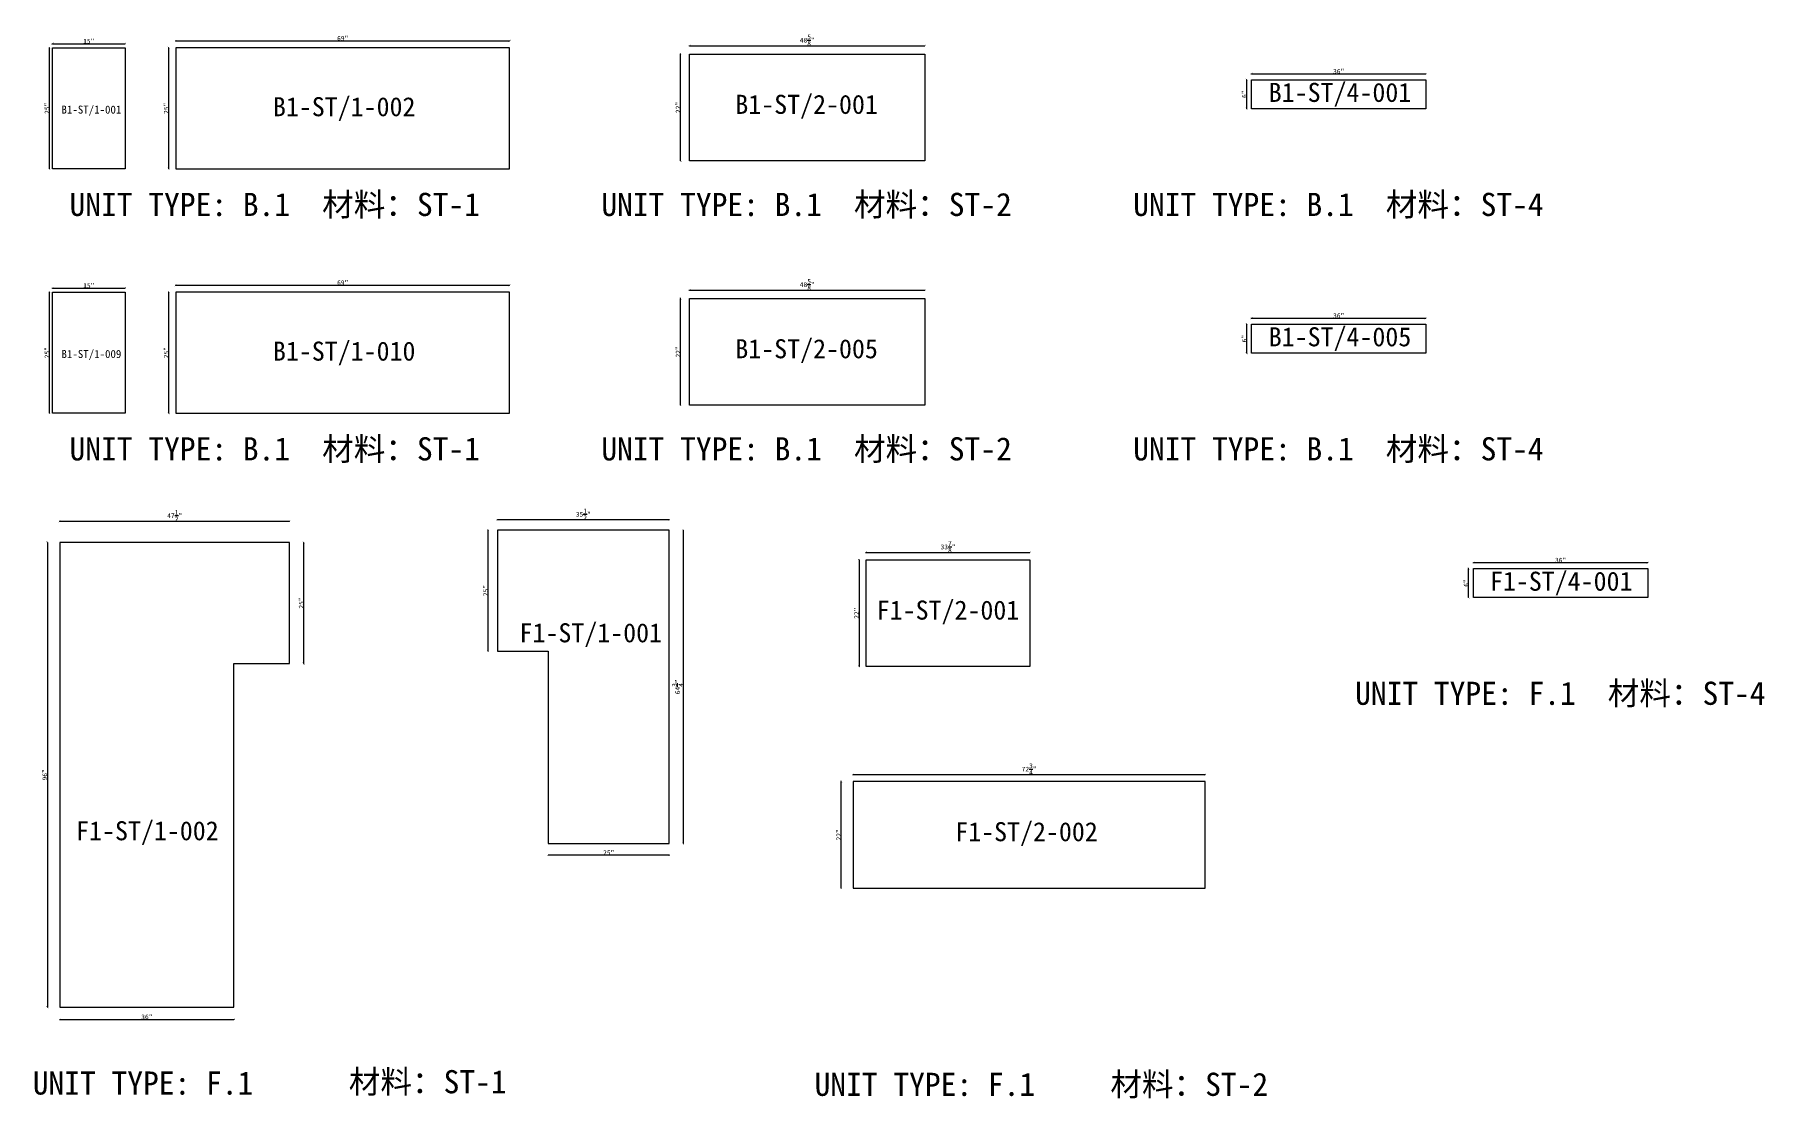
# Model space of a CAD drawing. Header units: millimetres. Extents: x -46962 to 137822, y -48342 to 2116.
# Drawn here: x -20789 to -11709, y -19455 to -13874 of the extents above; entities that cross this region are included whole.
import ezdxf
from ezdxf.enums import TextEntityAlignment as Align

# ---------------------------------------------------------------- set-up
doc = ezdxf.new("R2010")
doc.units = ezdxf.units.MM
doc.layers.add('COUNTERTOP_NUMBER', color=3, linetype='Continuous')
doc.layers.add('COUNTERTOPS', color=7, linetype='Continuous')
doc.styles.add('样式 1', font='')
doc.styles.get('样式 1').set_extended_font_data('NSimSun')
doc.dimstyles.new('副本 ISO-25', dxfattribs={"dimtxt": 25, "dimasz": 10, "dimexe": 1.5, "dimexo": 0.5, "dimtad": 1, "dimlfac": 0.03937, "dimlunit": 5, "dimtxsty": '样式 1', "dimblk": 'ARCHTICK', "dimcen": 2.5, "dimclrd": 256, "dimclrt": 1, "dimazin": 3, "dimtfac": 1, "dimtmove": 0, "dimatfit": 3, "dimfxlon": 1})

# ---------------------------------------------------------------- blocks, each defined once
blk = doc.blocks.new('_ArchTick')
at = {"color": 0, "linetype": 'ByBlock', "const_width": 0.15}
blk.add_lwpolyline([(-0.5, -0.5), (0.5, 0.5)], dxfattribs=at)
blk = doc.blocks.new('*D466')
at = {"color": 0, "lineweight": -2, "transparency": 16777216}
for p, q in [((-20710.3, -13943), (-20712.8, -13943)), ((-20710.3, -14578), (-20712.8, -14578))]:
    blk.add_line(p, q, dxfattribs=at)
at = {"lineweight": -2, "transparency": 16777216}
blk.add_line((-20711.3, -14578), (-20711.3, -13943), dxfattribs=at)
at = {"layer": 'Defpoints', "color": 0, "transparency": 16777216}
for p in [(-20711.3, -13943), (-20695.5, -13943), (-20695.5, -14578)]:
    blk.add_point(p, dxfattribs=at)
at = {"lineweight": -2, "transparency": 16777216, "xscale": 10, "yscale": 10, "zscale": 10}
for p, rotation in [((-20711.3, -13943), 90), ((-20711.3, -14578), 270)]:
    blk.add_blockref('_ArchTick', p, dxfattribs=dict(at, rotation=rotation))
at = {"color": 1, "transparency": 16777216, "insert": (-20724.4, -14260.5), "char_height": 25, "attachment_point": 5, "rotation": 90, "style": '样式 1'}
blk.add_mtext('\\A1;25"', dxfattribs=at)
blk = doc.blocks.new('*D467')
at = {"color": 0, "lineweight": -2, "transparency": 16777216}
for p, q in [((-20695.5, -13922.6), (-20695.5, -13920.1)), ((-20314.5, -13922.6), (-20314.5, -13920.1))]:
    blk.add_line(p, q, dxfattribs=at)
at = {"lineweight": -2, "transparency": 16777216}
blk.add_line((-20695.5, -13921.6), (-20314.5, -13921.6), dxfattribs=at)
at = {"layer": 'Defpoints', "color": 0, "transparency": 16777216}
for p in [(-20695.5, -13943), (-20314.5, -13921.6), (-20314.5, -13943)]:
    blk.add_point(p, dxfattribs=at)
at = {"lineweight": -2, "transparency": 16777216, "xscale": 10, "yscale": 10, "zscale": 10, "rotation": 180}
blk.add_blockref('_ArchTick', (-20695.5, -13921.6), dxfattribs=at)
at = {"lineweight": -2, "transparency": 16777216, "xscale": 10, "yscale": 10, "zscale": 10}
blk.add_blockref('_ArchTick', (-20314.5, -13921.6), dxfattribs=at)
at = {"color": 1, "transparency": 16777216, "insert": (-20505, -13908.4), "char_height": 25, "attachment_point": 5, "style": '样式 1'}
blk.add_mtext('\\A1;15"', dxfattribs=at)
blk = doc.blocks.new('*D468')
at = {"color": 0, "lineweight": -2, "transparency": 16777216}
for p, q in [((-20084.2, -13943), (-20086.7, -13943)), ((-20084.2, -14578), (-20086.7, -14578))]:
    blk.add_line(p, q, dxfattribs=at)
at = {"lineweight": -2, "transparency": 16777216}
blk.add_line((-20085.2, -14578), (-20085.2, -13943), dxfattribs=at)
at = {"layer": 'Defpoints', "color": 0, "transparency": 16777216}
for p in [(-20085.2, -13943), (-20048.2, -13943), (-20048.2, -14578)]:
    blk.add_point(p, dxfattribs=at)
at = {"lineweight": -2, "transparency": 16777216, "xscale": 10, "yscale": 10, "zscale": 10}
for p, rotation in [((-20085.2, -13943), 90), ((-20085.2, -14578), 270)]:
    blk.add_blockref('_ArchTick', p, dxfattribs=dict(at, rotation=rotation))
at = {"color": 1, "transparency": 16777216, "insert": (-20098.3, -14260.5), "char_height": 25, "attachment_point": 5, "rotation": 90, "style": '样式 1'}
blk.add_mtext('\\A1;25"', dxfattribs=at)
blk = doc.blocks.new('*D469')
at = {"color": 0, "lineweight": -2, "transparency": 16777216}
for p, q in [((-20048.2, -13907.7), (-20048.2, -13905.2)), ((-18295.6, -13907.7), (-18295.6, -13905.2))]:
    blk.add_line(p, q, dxfattribs=at)
at = {"lineweight": -2, "transparency": 16777216}
blk.add_line((-20048.2, -13906.7), (-18295.6, -13906.7), dxfattribs=at)
at = {"layer": 'Defpoints', "color": 0, "transparency": 16777216}
for p in [(-20048.2, -13943), (-18295.6, -13906.7), (-18295.6, -13943)]:
    blk.add_point(p, dxfattribs=at)
at = {"lineweight": -2, "transparency": 16777216, "xscale": 10, "yscale": 10, "zscale": 10, "rotation": 180}
blk.add_blockref('_ArchTick', (-20048.2, -13906.7), dxfattribs=at)
at = {"lineweight": -2, "transparency": 16777216, "xscale": 10, "yscale": 10, "zscale": 10}
blk.add_blockref('_ArchTick', (-18295.6, -13906.7), dxfattribs=at)
at = {"color": 1, "transparency": 16777216, "insert": (-19171.9, -13893.5), "char_height": 25, "attachment_point": 5, "style": '样式 1'}
blk.add_mtext('\\A1;69"', dxfattribs=at)
blk = doc.blocks.new('*D470')
at = {"color": 0, "lineweight": -2, "transparency": 16777216}
for p, q in [((-17350.9, -13933.3), (-17350.9, -13930.8)), ((-16115.8, -13933.3), (-16115.8, -13930.8))]:
    blk.add_line(p, q, dxfattribs=at)
at = {"lineweight": -2, "transparency": 16777216}
blk.add_line((-17350.9, -13932.3), (-16115.8, -13932.3), dxfattribs=at)
at = {"layer": 'Defpoints', "color": 0, "transparency": 16777216}
for p in [(-17350.9, -13976.8), (-16115.8, -13932.3), (-16115.8, -13976.8)]:
    blk.add_point(p, dxfattribs=at)
at = {"lineweight": -2, "transparency": 16777216, "xscale": 10, "yscale": 10, "zscale": 10, "rotation": 180}
blk.add_blockref('_ArchTick', (-17350.9, -13932.3), dxfattribs=at)
at = {"lineweight": -2, "transparency": 16777216, "xscale": 10, "yscale": 10, "zscale": 10}
blk.add_blockref('_ArchTick', (-16115.8, -13932.3), dxfattribs=at)
at = {"color": 1, "transparency": 16777216, "insert": (-16733.3, -13903.2), "char_height": 25, "attachment_point": 5, "style": '样式 1'}
blk.add_mtext('\\A1;48{\\H1x;\\S5/8;}"', dxfattribs=at)
blk = doc.blocks.new('*D471')
at = {"color": 0, "lineweight": -2, "transparency": 16777216}
for p, q in [((-17397.6, -13976.8), (-17400.1, -13976.8)), ((-17397.6, -14535.6), (-17400.1, -14535.6))]:
    blk.add_line(p, q, dxfattribs=at)
at = {"lineweight": -2, "transparency": 16777216}
blk.add_line((-17398.6, -14535.6), (-17398.6, -13976.8), dxfattribs=at)
at = {"layer": 'Defpoints', "color": 0, "transparency": 16777216}
for p in [(-17398.6, -13976.8), (-17350.9, -13976.8), (-17350.9, -14535.6)]:
    blk.add_point(p, dxfattribs=at)
at = {"lineweight": -2, "transparency": 16777216, "xscale": 10, "yscale": 10, "zscale": 10}
for p, rotation in [((-17398.6, -13976.8), 90), ((-17398.6, -14535.6), 270)]:
    blk.add_blockref('_ArchTick', p, dxfattribs=dict(at, rotation=rotation))
at = {"color": 1, "transparency": 16777216, "insert": (-17411.8, -14256.2), "char_height": 25, "attachment_point": 5, "rotation": 90, "style": '样式 1'}
blk.add_mtext('\\A1;22"', dxfattribs=at)
blk = doc.blocks.new('*D472')
at = {"color": 0, "lineweight": -2, "transparency": 16777216}
for p, q in [((-14400.7, -14080.7), (-14400.7, -14078.2)), ((-13486.3, -14080.7), (-13486.3, -14078.2))]:
    blk.add_line(p, q, dxfattribs=at)
at = {"lineweight": -2, "transparency": 16777216}
blk.add_line((-14400.7, -14079.7), (-13486.3, -14079.7), dxfattribs=at)
at = {"layer": 'Defpoints', "color": 0, "transparency": 16777216}
for p in [(-14400.7, -14110.5), (-13486.3, -14079.7), (-13486.3, -14110.5)]:
    blk.add_point(p, dxfattribs=at)
at = {"lineweight": -2, "transparency": 16777216, "xscale": 10, "yscale": 10, "zscale": 10, "rotation": 180}
blk.add_blockref('_ArchTick', (-14400.7, -14079.7), dxfattribs=at)
at = {"lineweight": -2, "transparency": 16777216, "xscale": 10, "yscale": 10, "zscale": 10}
blk.add_blockref('_ArchTick', (-13486.3, -14079.7), dxfattribs=at)
at = {"color": 1, "transparency": 16777216, "insert": (-13943.5, -14066.6), "char_height": 25, "attachment_point": 5, "style": '样式 1'}
blk.add_mtext('\\A1;36"', dxfattribs=at)
blk = doc.blocks.new('*D473')
at = {"color": 0, "lineweight": -2, "transparency": 16777216}
for p, q in [((-14425.6, -14110.5), (-14428.1, -14110.5)), ((-14425.6, -14262.9), (-14428.1, -14262.9))]:
    blk.add_line(p, q, dxfattribs=at)
at = {"lineweight": -2, "transparency": 16777216}
blk.add_line((-14426.6, -14262.9), (-14426.6, -14110.5), dxfattribs=at)
at = {"layer": 'Defpoints', "color": 0, "transparency": 16777216}
for p in [(-14426.6, -14110.5), (-14400.7, -14110.5), (-14400.7, -14262.9)]:
    blk.add_point(p, dxfattribs=at)
at = {"lineweight": -2, "transparency": 16777216, "xscale": 10, "yscale": 10, "zscale": 10}
for p, rotation in [((-14426.6, -14110.5), 90), ((-14426.6, -14262.9), 270)]:
    blk.add_blockref('_ArchTick', p, dxfattribs=dict(at, rotation=rotation))
at = {"color": 1, "transparency": 16777216, "insert": (-14439.7, -14186.7), "char_height": 25, "attachment_point": 5, "rotation": 90, "style": '样式 1'}
blk.add_mtext('\\A1;6"', dxfattribs=at)
blk = doc.blocks.new('*D474')
at = {"color": 0, "lineweight": -2, "transparency": 16777216}
for p, q in [((-20710.3, -15225.4), (-20712.8, -15225.4)), ((-20710.3, -15860.4), (-20712.8, -15860.4))]:
    blk.add_line(p, q, dxfattribs=at)
at = {"lineweight": -2, "transparency": 16777216}
blk.add_line((-20711.3, -15860.4), (-20711.3, -15225.4), dxfattribs=at)
at = {"layer": 'Defpoints', "color": 0, "transparency": 16777216}
for p in [(-20711.3, -15225.4), (-20695.5, -15225.4), (-20695.5, -15860.4)]:
    blk.add_point(p, dxfattribs=at)
at = {"lineweight": -2, "transparency": 16777216, "xscale": 10, "yscale": 10, "zscale": 10}
for p, rotation in [((-20711.3, -15225.4), 90), ((-20711.3, -15860.4), 270)]:
    blk.add_blockref('_ArchTick', p, dxfattribs=dict(at, rotation=rotation))
at = {"color": 1, "transparency": 16777216, "insert": (-20724.4, -15542.9), "char_height": 25, "attachment_point": 5, "rotation": 90, "style": '样式 1'}
blk.add_mtext('\\A1;25"', dxfattribs=at)
blk = doc.blocks.new('*D475')
at = {"color": 0, "lineweight": -2, "transparency": 16777216}
for p, q in [((-20695.5, -15205), (-20695.5, -15202.5)), ((-20314.5, -15205), (-20314.5, -15202.5))]:
    blk.add_line(p, q, dxfattribs=at)
at = {"lineweight": -2, "transparency": 16777216}
blk.add_line((-20695.5, -15204), (-20314.5, -15204), dxfattribs=at)
at = {"layer": 'Defpoints', "color": 0, "transparency": 16777216}
for p in [(-20695.5, -15225.4), (-20314.5, -15204), (-20314.5, -15225.4)]:
    blk.add_point(p, dxfattribs=at)
at = {"lineweight": -2, "transparency": 16777216, "xscale": 10, "yscale": 10, "zscale": 10, "rotation": 180}
blk.add_blockref('_ArchTick', (-20695.5, -15204), dxfattribs=at)
at = {"lineweight": -2, "transparency": 16777216, "xscale": 10, "yscale": 10, "zscale": 10}
blk.add_blockref('_ArchTick', (-20314.5, -15204), dxfattribs=at)
at = {"color": 1, "transparency": 16777216, "insert": (-20505, -15190.8), "char_height": 25, "attachment_point": 5, "style": '样式 1'}
blk.add_mtext('\\A1;15"', dxfattribs=at)
blk = doc.blocks.new('*D476')
at = {"color": 0, "lineweight": -2, "transparency": 16777216}
for p, q in [((-20084.2, -15225.4), (-20086.7, -15225.4)), ((-20084.2, -15860.4), (-20086.7, -15860.4))]:
    blk.add_line(p, q, dxfattribs=at)
at = {"lineweight": -2, "transparency": 16777216}
blk.add_line((-20085.2, -15860.4), (-20085.2, -15225.4), dxfattribs=at)
at = {"layer": 'Defpoints', "color": 0, "transparency": 16777216}
for p in [(-20085.2, -15225.4), (-20048.2, -15225.4), (-20048.2, -15860.4)]:
    blk.add_point(p, dxfattribs=at)
at = {"lineweight": -2, "transparency": 16777216, "xscale": 10, "yscale": 10, "zscale": 10}
for p, rotation in [((-20085.2, -15225.4), 90), ((-20085.2, -15860.4), 270)]:
    blk.add_blockref('_ArchTick', p, dxfattribs=dict(at, rotation=rotation))
at = {"color": 1, "transparency": 16777216, "insert": (-20098.3, -15542.9), "char_height": 25, "attachment_point": 5, "rotation": 90, "style": '样式 1'}
blk.add_mtext('\\A1;25"', dxfattribs=at)
blk = doc.blocks.new('*D477')
at = {"color": 0, "lineweight": -2, "transparency": 16777216}
for p, q in [((-20048.2, -15190.1), (-20048.2, -15187.6)), ((-18295.6, -15190.1), (-18295.6, -15187.6))]:
    blk.add_line(p, q, dxfattribs=at)
at = {"lineweight": -2, "transparency": 16777216}
blk.add_line((-20048.2, -15189.1), (-18295.6, -15189.1), dxfattribs=at)
at = {"layer": 'Defpoints', "color": 0, "transparency": 16777216}
for p in [(-20048.2, -15225.4), (-18295.6, -15189.1), (-18295.6, -15225.4)]:
    blk.add_point(p, dxfattribs=at)
at = {"lineweight": -2, "transparency": 16777216, "xscale": 10, "yscale": 10, "zscale": 10, "rotation": 180}
blk.add_blockref('_ArchTick', (-20048.2, -15189.1), dxfattribs=at)
at = {"lineweight": -2, "transparency": 16777216, "xscale": 10, "yscale": 10, "zscale": 10}
blk.add_blockref('_ArchTick', (-18295.6, -15189.1), dxfattribs=at)
at = {"color": 1, "transparency": 16777216, "insert": (-19171.9, -15175.9), "char_height": 25, "attachment_point": 5, "style": '样式 1'}
blk.add_mtext('\\A1;69"', dxfattribs=at)
blk = doc.blocks.new('*D478')
at = {"color": 0, "lineweight": -2, "transparency": 16777216}
for p, q in [((-17350.9, -15215.7), (-17350.9, -15213.2)), ((-16115.8, -15215.7), (-16115.8, -15213.2))]:
    blk.add_line(p, q, dxfattribs=at)
at = {"lineweight": -2, "transparency": 16777216}
blk.add_line((-17350.9, -15214.7), (-16115.8, -15214.7), dxfattribs=at)
at = {"layer": 'Defpoints', "color": 0, "transparency": 16777216}
for p in [(-16115.8, -15214.7), (-17350.9, -15259.2), (-16115.8, -15259.2)]:
    blk.add_point(p, dxfattribs=at)
at = {"lineweight": -2, "transparency": 16777216, "xscale": 10, "yscale": 10, "zscale": 10, "rotation": 180}
blk.add_blockref('_ArchTick', (-17350.9, -15214.7), dxfattribs=at)
at = {"lineweight": -2, "transparency": 16777216, "xscale": 10, "yscale": 10, "zscale": 10}
blk.add_blockref('_ArchTick', (-16115.8, -15214.7), dxfattribs=at)
at = {"color": 1, "transparency": 16777216, "insert": (-16733.3, -15185.6), "char_height": 25, "attachment_point": 5, "style": '样式 1'}
blk.add_mtext('\\A1;48{\\H1x;\\S5/8;}"', dxfattribs=at)
blk = doc.blocks.new('*D479')
at = {"color": 0, "lineweight": -2, "transparency": 16777216}
for p, q in [((-17397.6, -15259.2), (-17400.1, -15259.2)), ((-17397.6, -15818), (-17400.1, -15818))]:
    blk.add_line(p, q, dxfattribs=at)
at = {"lineweight": -2, "transparency": 16777216}
blk.add_line((-17398.6, -15818), (-17398.6, -15259.2), dxfattribs=at)
at = {"layer": 'Defpoints', "color": 0, "transparency": 16777216}
for p in [(-17398.6, -15259.2), (-17350.9, -15259.2), (-17350.9, -15818)]:
    blk.add_point(p, dxfattribs=at)
at = {"lineweight": -2, "transparency": 16777216, "xscale": 10, "yscale": 10, "zscale": 10}
for p, rotation in [((-17398.6, -15259.2), 90), ((-17398.6, -15818), 270)]:
    blk.add_blockref('_ArchTick', p, dxfattribs=dict(at, rotation=rotation))
at = {"color": 1, "transparency": 16777216, "insert": (-17411.8, -15538.6), "char_height": 25, "attachment_point": 5, "rotation": 90, "style": '样式 1'}
blk.add_mtext('\\A1;22"', dxfattribs=at)
blk = doc.blocks.new('*D480')
at = {"color": 0, "lineweight": -2, "transparency": 16777216}
for p, q in [((-14400.7, -15363.1), (-14400.7, -15360.6)), ((-13486.3, -15363.1), (-13486.3, -15360.6))]:
    blk.add_line(p, q, dxfattribs=at)
at = {"lineweight": -2, "transparency": 16777216}
blk.add_line((-14400.7, -15362.1), (-13486.3, -15362.1), dxfattribs=at)
at = {"layer": 'Defpoints', "color": 0, "transparency": 16777216}
for p in [(-14400.7, -15392.9), (-13486.3, -15362.1), (-13486.3, -15392.9)]:
    blk.add_point(p, dxfattribs=at)
at = {"lineweight": -2, "transparency": 16777216, "xscale": 10, "yscale": 10, "zscale": 10, "rotation": 180}
blk.add_blockref('_ArchTick', (-14400.7, -15362.1), dxfattribs=at)
at = {"lineweight": -2, "transparency": 16777216, "xscale": 10, "yscale": 10, "zscale": 10}
blk.add_blockref('_ArchTick', (-13486.3, -15362.1), dxfattribs=at)
at = {"color": 1, "transparency": 16777216, "insert": (-13943.5, -15349), "char_height": 25, "attachment_point": 5, "style": '样式 1'}
blk.add_mtext('\\A1;36"', dxfattribs=at)
blk = doc.blocks.new('*D481')
at = {"color": 0, "lineweight": -2, "transparency": 16777216}
for p, q in [((-14425.6, -15392.9), (-14428.1, -15392.9)), ((-14425.6, -15545.3), (-14428.1, -15545.3))]:
    blk.add_line(p, q, dxfattribs=at)
at = {"lineweight": -2, "transparency": 16777216}
blk.add_line((-14426.6, -15545.3), (-14426.6, -15392.9), dxfattribs=at)
at = {"layer": 'Defpoints', "color": 0, "transparency": 16777216}
for p in [(-14426.6, -15392.9), (-14400.7, -15392.9), (-14400.7, -15545.3)]:
    blk.add_point(p, dxfattribs=at)
at = {"lineweight": -2, "transparency": 16777216, "xscale": 10, "yscale": 10, "zscale": 10}
for p, rotation in [((-14426.6, -15392.9), 90), ((-14426.6, -15545.3), 270)]:
    blk.add_blockref('_ArchTick', p, dxfattribs=dict(at, rotation=rotation))
at = {"color": 1, "transparency": 16777216, "insert": (-14439.7, -15469.1), "char_height": 25, "attachment_point": 5, "rotation": 90, "style": '样式 1'}
blk.add_mtext('\\A1;6"', dxfattribs=at)
blk = doc.blocks.new('*D482')
at = {"color": 0, "lineweight": -2, "transparency": 16777216}
for p, q in [((-18359.8, -16420.7), (-18359.8, -16418.2)), ((-17458.1, -16420.7), (-17458.1, -16418.2))]:
    blk.add_line(p, q, dxfattribs=at)
at = {"lineweight": -2, "transparency": 16777216}
blk.add_line((-17458.1, -16419.7), (-18359.8, -16419.7), dxfattribs=at)
at = {"layer": 'Defpoints', "color": 0, "transparency": 16777216}
for p in [(-18359.8, -16419.7), (-18359.8, -16473.7), (-17458.1, -16473.7)]:
    blk.add_point(p, dxfattribs=at)
at = {"lineweight": -2, "transparency": 16777216, "xscale": 10, "yscale": 10, "zscale": 10, "rotation": 180}
blk.add_blockref('_ArchTick', (-18359.8, -16419.7), dxfattribs=at)
at = {"lineweight": -2, "transparency": 16777216, "xscale": 10, "yscale": 10, "zscale": 10}
blk.add_blockref('_ArchTick', (-17458.1, -16419.7), dxfattribs=at)
at = {"color": 1, "transparency": 16777216, "insert": (-17908.9, -16390.7), "char_height": 25, "attachment_point": 5, "style": '样式 1'}
blk.add_mtext('\\A1;35{\\H1x;\\S1/2;}"', dxfattribs=at)
blk = doc.blocks.new('*D483')
at = {"color": 0, "lineweight": -2, "transparency": 16777216}
for p, q in [((-17385.6, -16473.7), (-17383.1, -16473.7)), ((-17385.6, -18118.3), (-17383.1, -18118.3))]:
    blk.add_line(p, q, dxfattribs=at)
at = {"lineweight": -2, "transparency": 16777216}
blk.add_line((-17384.6, -16473.7), (-17384.6, -18118.3), dxfattribs=at)
at = {"layer": 'Defpoints', "color": 0, "transparency": 16777216}
for p in [(-17458.1, -16473.7), (-17458.1, -18118.3), (-17384.6, -18118.3)]:
    blk.add_point(p, dxfattribs=at)
at = {"lineweight": -2, "transparency": 16777216, "xscale": 10, "yscale": 10, "zscale": 10}
for p, rotation in [((-17384.6, -16473.7), 90), ((-17384.6, -18118.3), 270)]:
    blk.add_blockref('_ArchTick', p, dxfattribs=dict(at, rotation=rotation))
at = {"color": 1, "transparency": 16777216, "insert": (-17413.7, -17296), "char_height": 25, "attachment_point": 5, "rotation": 90, "style": '样式 1'}
blk.add_mtext('\\A1;64{\\H1x;\\S3/4;}"', dxfattribs=at)
blk = doc.blocks.new('*D484')
at = {"color": 0, "lineweight": -2, "transparency": 16777216}
for p, q in [((-18093.1, -18178.6), (-18093.1, -18181.1)), ((-17458.1, -18178.6), (-17458.1, -18181.1))]:
    blk.add_line(p, q, dxfattribs=at)
at = {"lineweight": -2, "transparency": 16777216}
blk.add_line((-17458.1, -18179.6), (-18093.1, -18179.6), dxfattribs=at)
at = {"layer": 'Defpoints', "color": 0, "transparency": 16777216}
for p in [(-18093.1, -18118.3), (-17458.1, -18118.3), (-18093.1, -18179.6)]:
    blk.add_point(p, dxfattribs=at)
at = {"lineweight": -2, "transparency": 16777216, "xscale": 10, "yscale": 10, "zscale": 10, "rotation": 180}
blk.add_blockref('_ArchTick', (-18093.1, -18179.6), dxfattribs=at)
at = {"lineweight": -2, "transparency": 16777216, "xscale": 10, "yscale": 10, "zscale": 10}
blk.add_blockref('_ArchTick', (-17458.1, -18179.6), dxfattribs=at)
at = {"color": 1, "transparency": 16777216, "insert": (-17775.6, -18166.5), "char_height": 25, "attachment_point": 5, "style": '样式 1'}
blk.add_mtext('\\A1;25"', dxfattribs=at)
blk = doc.blocks.new('*D485')
at = {"color": 0, "lineweight": -2, "transparency": 16777216}
for p, q in [((-18407.8, -16473.7), (-18410.3, -16473.7)), ((-18407.8, -17108.7), (-18410.3, -17108.7))]:
    blk.add_line(p, q, dxfattribs=at)
at = {"lineweight": -2, "transparency": 16777216}
blk.add_line((-18408.8, -17108.7), (-18408.8, -16473.7), dxfattribs=at)
at = {"layer": 'Defpoints', "color": 0, "transparency": 16777216}
for p in [(-18408.8, -16473.7), (-18359.8, -16473.7), (-18359.8, -17108.7)]:
    blk.add_point(p, dxfattribs=at)
at = {"lineweight": -2, "transparency": 16777216, "xscale": 10, "yscale": 10, "zscale": 10}
for p, rotation in [((-18408.8, -16473.7), 90), ((-18408.8, -17108.7), 270)]:
    blk.add_blockref('_ArchTick', p, dxfattribs=dict(at, rotation=rotation))
at = {"color": 1, "transparency": 16777216, "insert": (-18421.9, -16791.2), "char_height": 25, "attachment_point": 5, "rotation": 90, "style": '样式 1'}
blk.add_mtext('\\A1;25"', dxfattribs=at)
blk = doc.blocks.new('*D486')
at = {"color": 0, "lineweight": -2, "transparency": 16777216}
for p, q in [((-20657.3, -16427.9), (-20657.3, -16425.4)), ((-19450.8, -16427.9), (-19450.8, -16425.4))]:
    blk.add_line(p, q, dxfattribs=at)
at = {"lineweight": -2, "transparency": 16777216}
blk.add_line((-20657.3, -16426.9), (-19450.8, -16426.9), dxfattribs=at)
at = {"layer": 'Defpoints', "color": 0, "transparency": 16777216}
for p in [(-19450.8, -16426.9), (-20657.3, -16538.6), (-19450.8, -16538.6)]:
    blk.add_point(p, dxfattribs=at)
at = {"lineweight": -2, "transparency": 16777216, "xscale": 10, "yscale": 10, "zscale": 10, "rotation": 180}
blk.add_blockref('_ArchTick', (-20657.3, -16426.9), dxfattribs=at)
at = {"lineweight": -2, "transparency": 16777216, "xscale": 10, "yscale": 10, "zscale": 10}
blk.add_blockref('_ArchTick', (-19450.8, -16426.9), dxfattribs=at)
at = {"color": 1, "transparency": 16777216, "insert": (-20054, -16397.9), "char_height": 25, "attachment_point": 5, "style": '样式 1'}
blk.add_mtext('\\A1;47{\\H1x;\\S1/2;}"', dxfattribs=at)
blk = doc.blocks.new('*D487')
at = {"color": 0, "lineweight": -2, "transparency": 16777216}
for p, q in [((-20721.5, -16538.6), (-20724, -16538.6)), ((-20721.5, -18977), (-20724, -18977))]:
    blk.add_line(p, q, dxfattribs=at)
at = {"lineweight": -2, "transparency": 16777216}
blk.add_line((-20722.5, -16538.6), (-20722.5, -18977), dxfattribs=at)
at = {"layer": 'Defpoints', "color": 0, "transparency": 16777216}
for p in [(-20657.3, -16538.6), (-20722.5, -18977), (-20657.3, -18977)]:
    blk.add_point(p, dxfattribs=at)
at = {"lineweight": -2, "transparency": 16777216, "xscale": 10, "yscale": 10, "zscale": 10}
for p, rotation in [((-20722.5, -16538.6), 90), ((-20722.5, -18977), 270)]:
    blk.add_blockref('_ArchTick', p, dxfattribs=dict(at, rotation=rotation))
at = {"color": 1, "transparency": 16777216, "insert": (-20735.7, -17757.8), "char_height": 25, "attachment_point": 5, "rotation": 90, "style": '样式 1'}
blk.add_mtext('\\A1;96"', dxfattribs=at)
blk = doc.blocks.new('*D488')
at = {"color": 0, "lineweight": -2, "transparency": 16777216}
for p, q in [((-20657.3, -19040.2), (-20657.3, -19042.7)), ((-19742.9, -19040.2), (-19742.9, -19042.7))]:
    blk.add_line(p, q, dxfattribs=at)
at = {"lineweight": -2, "transparency": 16777216}
blk.add_line((-20657.3, -19041.2), (-19742.9, -19041.2), dxfattribs=at)
at = {"layer": 'Defpoints', "color": 0, "transparency": 16777216}
for p in [(-20657.3, -18977), (-19742.9, -18977), (-19742.9, -19041.2)]:
    blk.add_point(p, dxfattribs=at)
at = {"lineweight": -2, "transparency": 16777216, "xscale": 10, "yscale": 10, "zscale": 10, "rotation": 180}
blk.add_blockref('_ArchTick', (-20657.3, -19041.2), dxfattribs=at)
at = {"lineweight": -2, "transparency": 16777216, "xscale": 10, "yscale": 10, "zscale": 10}
blk.add_blockref('_ArchTick', (-19742.9, -19041.2), dxfattribs=at)
at = {"color": 1, "transparency": 16777216, "insert": (-20200.1, -19028.1), "char_height": 25, "attachment_point": 5, "style": '样式 1'}
blk.add_mtext('\\A1;36"', dxfattribs=at)
blk = doc.blocks.new('*D489')
at = {"color": 0, "lineweight": -2, "transparency": 16777216}
for p, q in [((-19377.8, -16538.6), (-19375.3, -16538.6)), ((-19377.8, -17173.6), (-19375.3, -17173.6))]:
    blk.add_line(p, q, dxfattribs=at)
at = {"lineweight": -2, "transparency": 16777216}
blk.add_line((-19376.8, -17173.6), (-19376.8, -16538.6), dxfattribs=at)
at = {"layer": 'Defpoints', "color": 0, "transparency": 16777216}
for p in [(-19450.8, -16538.6), (-19376.8, -16538.6), (-19450.8, -17173.6)]:
    blk.add_point(p, dxfattribs=at)
at = {"lineweight": -2, "transparency": 16777216, "xscale": 10, "yscale": 10, "zscale": 10}
for p, rotation in [((-19376.8, -16538.6), 90), ((-19376.8, -17173.6), 270)]:
    blk.add_blockref('_ArchTick', p, dxfattribs=dict(at, rotation=rotation))
at = {"color": 1, "transparency": 16777216, "insert": (-19389.9, -16856.1), "char_height": 25, "attachment_point": 5, "rotation": 90, "style": '样式 1'}
blk.add_mtext('\\A1;25"', dxfattribs=at)
blk = doc.blocks.new('*D490')
at = {"color": 0, "lineweight": -2, "transparency": 16777216}
for p, q in [((-16424.6, -16591.9), (-16424.6, -16589.4)), ((-15564.2, -16591.9), (-15564.2, -16589.4))]:
    blk.add_line(p, q, dxfattribs=at)
at = {"lineweight": -2, "transparency": 16777216}
blk.add_line((-16424.6, -16590.9), (-15564.2, -16590.9), dxfattribs=at)
at = {"layer": 'Defpoints', "color": 0, "transparency": 16777216}
for p in [(-15564.2, -16590.9), (-16424.6, -16630.3), (-15564.2, -16630.3)]:
    blk.add_point(p, dxfattribs=at)
at = {"lineweight": -2, "transparency": 16777216, "xscale": 10, "yscale": 10, "zscale": 10, "rotation": 180}
blk.add_blockref('_ArchTick', (-16424.6, -16590.9), dxfattribs=at)
at = {"lineweight": -2, "transparency": 16777216, "xscale": 10, "yscale": 10, "zscale": 10}
blk.add_blockref('_ArchTick', (-15564.2, -16590.9), dxfattribs=at)
at = {"color": 1, "transparency": 16777216, "insert": (-15994.4, -16561.8), "char_height": 25, "attachment_point": 5, "style": '样式 1'}
blk.add_mtext('\\A1;33{\\H1x;\\S7/8;}"', dxfattribs=at)
blk = doc.blocks.new('*D491')
at = {"color": 0, "lineweight": -2, "transparency": 16777216}
for p, q in [((-16460.2, -16630.3), (-16462.7, -16630.3)), ((-16460.2, -17189.1), (-16462.7, -17189.1))]:
    blk.add_line(p, q, dxfattribs=at)
at = {"lineweight": -2, "transparency": 16777216}
blk.add_line((-16461.2, -16630.3), (-16461.2, -17189.1), dxfattribs=at)
at = {"layer": 'Defpoints', "color": 0, "transparency": 16777216}
for p in [(-16424.6, -16630.3), (-16461.2, -17189.1), (-16424.6, -17189.1)]:
    blk.add_point(p, dxfattribs=at)
at = {"lineweight": -2, "transparency": 16777216, "xscale": 10, "yscale": 10, "zscale": 10}
for p, rotation in [((-16461.2, -16630.3), 90), ((-16461.2, -17189.1), 270)]:
    blk.add_blockref('_ArchTick', p, dxfattribs=dict(at, rotation=rotation))
at = {"color": 1, "transparency": 16777216, "insert": (-16474.4, -16909.7), "char_height": 25, "attachment_point": 5, "rotation": 90, "style": '样式 1'}
blk.add_mtext('\\A1;22"', dxfattribs=at)
blk = doc.blocks.new('*D492')
at = {"color": 0, "lineweight": -2, "transparency": 16777216}
for p, q in [((-16492.5, -17757.7), (-16492.5, -17755.2)), ((-14644.6, -17757.7), (-14644.6, -17755.2))]:
    blk.add_line(p, q, dxfattribs=at)
at = {"lineweight": -2, "transparency": 16777216}
blk.add_line((-16492.5, -17756.7), (-14644.6, -17756.7), dxfattribs=at)
at = {"layer": 'Defpoints', "color": 0, "transparency": 16777216}
for p in [(-16492.5, -17793.2), (-14644.6, -17756.7), (-14644.6, -17793.2)]:
    blk.add_point(p, dxfattribs=at)
at = {"lineweight": -2, "transparency": 16777216, "xscale": 10, "yscale": 10, "zscale": 10, "rotation": 180}
blk.add_blockref('_ArchTick', (-16492.5, -17756.7), dxfattribs=at)
at = {"lineweight": -2, "transparency": 16777216, "xscale": 10, "yscale": 10, "zscale": 10}
blk.add_blockref('_ArchTick', (-14644.6, -17756.7), dxfattribs=at)
at = {"color": 1, "transparency": 16777216, "insert": (-15568.6, -17727.7), "char_height": 25, "attachment_point": 5, "style": '样式 1'}
blk.add_mtext('\\A1;72{\\H1x;\\S3/4;}"', dxfattribs=at)
blk = doc.blocks.new('*D493')
at = {"color": 0, "lineweight": -2, "transparency": 16777216}
for p, q in [((-16554.2, -17793.2), (-16556.7, -17793.2)), ((-16554.2, -18352), (-16556.7, -18352))]:
    blk.add_line(p, q, dxfattribs=at)
at = {"lineweight": -2, "transparency": 16777216}
blk.add_line((-16555.2, -18352), (-16555.2, -17793.2), dxfattribs=at)
at = {"layer": 'Defpoints', "color": 0, "transparency": 16777216}
for p in [(-16555.2, -17793.2), (-16492.5, -17793.2), (-16492.5, -18352)]:
    blk.add_point(p, dxfattribs=at)
at = {"lineweight": -2, "transparency": 16777216, "xscale": 10, "yscale": 10, "zscale": 10}
for p, rotation in [((-16555.2, -17793.2), 90), ((-16555.2, -18352), 270)]:
    blk.add_blockref('_ArchTick', p, dxfattribs=dict(at, rotation=rotation))
at = {"color": 1, "transparency": 16777216, "insert": (-16568.3, -18072.6), "char_height": 25, "attachment_point": 5, "rotation": 90, "style": '样式 1'}
blk.add_mtext('\\A1;22"', dxfattribs=at)
blk = doc.blocks.new('*D494')
at = {"color": 0, "lineweight": -2, "transparency": 16777216}
for p, q in [((-13235.7, -16645.5), (-13235.7, -16643)), ((-12321.3, -16645.5), (-12321.3, -16643))]:
    blk.add_line(p, q, dxfattribs=at)
at = {"lineweight": -2, "transparency": 16777216}
blk.add_line((-13235.7, -16644.5), (-12321.3, -16644.5), dxfattribs=at)
at = {"layer": 'Defpoints', "color": 0, "transparency": 16777216}
for p in [(-13235.7, -16675.3), (-12321.3, -16644.5), (-12321.3, -16675.3)]:
    blk.add_point(p, dxfattribs=at)
at = {"lineweight": -2, "transparency": 16777216, "xscale": 10, "yscale": 10, "zscale": 10, "rotation": 180}
blk.add_blockref('_ArchTick', (-13235.7, -16644.5), dxfattribs=at)
at = {"lineweight": -2, "transparency": 16777216, "xscale": 10, "yscale": 10, "zscale": 10}
blk.add_blockref('_ArchTick', (-12321.3, -16644.5), dxfattribs=at)
at = {"color": 1, "transparency": 16777216, "insert": (-12778.5, -16631.4), "char_height": 25, "attachment_point": 5, "style": '样式 1'}
blk.add_mtext('\\A1;36"', dxfattribs=at)
blk = doc.blocks.new('*D495')
at = {"color": 0, "lineweight": -2, "transparency": 16777216}
for p, q in [((-13260.5, -16675.3), (-13263, -16675.3)), ((-13260.5, -16827.7), (-13263, -16827.7))]:
    blk.add_line(p, q, dxfattribs=at)
at = {"lineweight": -2, "transparency": 16777216}
blk.add_line((-13261.5, -16827.7), (-13261.5, -16675.3), dxfattribs=at)
at = {"layer": 'Defpoints', "color": 0, "transparency": 16777216}
for p in [(-13261.5, -16675.3), (-13235.7, -16675.3), (-13235.7, -16827.7)]:
    blk.add_point(p, dxfattribs=at)
at = {"lineweight": -2, "transparency": 16777216, "xscale": 10, "yscale": 10, "zscale": 10}
for p, rotation in [((-13261.5, -16675.3), 90), ((-13261.5, -16827.7), 270)]:
    blk.add_blockref('_ArchTick', p, dxfattribs=dict(at, rotation=rotation))
at = {"color": 1, "transparency": 16777216, "insert": (-13274.7, -16751.5), "char_height": 25, "attachment_point": 5, "rotation": 90, "style": '样式 1'}
blk.add_mtext('\\A1;6"', dxfattribs=at)

msp = doc.modelspace()

# ---------------------------------------------------------------- linework, layer by layer
at = {"layer": 'COUNTERTOPS', "color": 40, "true_color": 0xf8d731}
for points in [[(-20695.51, -14578.001), (-20695.51, -13943.001), (-20314.51, -13943.001), (-20314.51, -14578.001)], [(-20048.241, -14578.001), (-18295.641, -14578.001), (-18295.641, -13943.001), (-20048.241, -13943.001)], [(-20695.51, -15860.398), (-20695.51, -15225.398), (-20314.51, -15225.398), (-20314.51, -15860.398)], [(-20048.241, -15860.398), (-18295.641, -15860.398), (-18295.641, -15225.398), (-20048.241, -15225.398)]]:
    msp.add_lwpolyline(points, close=True, dxfattribs=at)
at = {"layer": 'COUNTERTOPS'}
for points in [[(-17350.869, -13976.789), (-16115.794, -13976.789), (-16115.794, -14535.589), (-17350.869, -14535.589)], [(-14400.715, -14110.547), (-13486.315, -14110.547), (-13486.315, -14262.947), (-14400.715, -14262.947)], [(-17350.869, -15259.187), (-16115.794, -15259.187), (-16115.794, -15817.987), (-17350.869, -15817.987)], [(-14400.715, -15392.945), (-13486.315, -15392.945), (-13486.315, -15545.345), (-14400.715, -15545.345)], [(-17458.077, -16473.683), (-18359.777, -16473.683), (-18359.777, -17108.683), (-18093.077, -17108.683), (-18093.077, -18118.333), (-17458.077, -18118.333)], [(-19742.893, -17173.64), (-19450.793, -17173.64), (-19450.793, -16538.64), (-20657.293, -16538.64), (-20657.293, -18977.04), (-19742.893, -18977.04)], [(-16424.584, -16630.314), (-15564.159, -16630.314), (-15564.159, -17189.114), (-16424.584, -17189.114)], [(-13235.708, -16675.343), (-12321.308, -16675.343), (-12321.308, -16827.743), (-13235.708, -16827.743)], [(-14644.631, -17793.21), (-16492.481, -17793.21), (-16492.481, -18352.01), (-14644.631, -18352.01)]]:
    msp.add_lwpolyline(points, close=True, dxfattribs=at)

# ---------------------------------------------------------------- texts
at = {"style": '样式 1'}
for s, p in [('UNIT TYPE: B.1', (-20606.155, -14825.704)), ('材料：ST-1', (-19279.874, -14825.704)), ('UNIT TYPE: B.1', (-17814.281, -14825.704)), ('材料：ST-2', (-16488, -14825.704)), ('UNIT TYPE: B.1', (-15022.407, -14825.704)), ('材料：ST-4', (-13696.126, -14825.704)), ('材料：ST-1', (-19279.874, -16108.102)), ('材料：ST-2', (-16488, -16108.102)), ('材料：ST-4', (-13696.126, -16108.102)), ('UNIT TYPE: B.1', (-20606.155, -16108.102)), ('UNIT TYPE: B.1', (-17814.281, -16108.102)), ('UNIT TYPE: B.1', (-15022.407, -16108.102)), ('材料：ST-4', (-12531.118, -17390.5)), ('UNIT TYPE: F.1', (-13857.399, -17390.5)), ('UNIT TYPE: F.1', (-20799.325, -19435.528)), ('材料：ST-1', (-19140.039, -19428.873)), ('UNIT TYPE: F.1', (-16694.915, -19442.306)), ('材料：ST-2', (-15142.19, -19442.306))]:
    msp.add_text(s, height=121.5865, dxfattribs=at).set_placement(p)
at = {"layer": 'COUNTERTOP_NUMBER', "color": 3, "style": '样式 1'}
for s, height, p in [('B1-ST/4-001', 100, (-13936.706, -14177.117)), ('B1-ST/1-001', 42, (-20491.186, -14267.312)), ('B1-ST/1-002', 100, (-19164.231, -14252.17)), ('B1-ST/2-001', 100, (-16736.859, -14239.759)), ('B1-ST/4-005', 100, (-13936.706, -15459.514)), ('B1-ST/1-009', 42, (-20491.186, -15549.709)), ('B1-ST/1-010', 100, (-19164.231, -15534.568)), ('B1-ST/2-005', 100, (-16736.859, -15522.156)), ('F1-ST/4-001', 100, (-12775.621, -16741.912)), ('F1-ST/2-001', 100, (-15994.496, -16893.283)), ('F1-ST/1-001', 100, (-17869.69, -17012.503)), ('F1-ST/1-002', 100, (-20197.206, -18051.21)), ('F1-ST/2-002', 100, (-15582.394, -18056.179))]:
    msp.add_text(s, height=height, dxfattribs=at).set_placement(p, align=Align.MIDDLE_CENTER)

# ---------------------------------------------------------------- dimensions: what is measured, and where the dimension line sits
for base, p1, p2, picture, middle in [((-20314.51, -13921.566), (-20695.51, -13943.001), (-20314.51, -13943.001), '*D467', (-20505.01, -13908.441)), ((-18295.641, -13906.67), (-20048.241, -13943.001), (-18295.641, -13943.001), '*D469', (-19171.941, -13893.545)), ((-16115.794, -13932.261), (-17350.869, -13976.789), (-16115.794, -13976.789), '*D470', (-16733.331, -13903.168)), ((-13486.315, -14079.712), (-14400.715, -14110.547), (-13486.315, -14110.547), '*D472', (-13943.515, -14066.587)), ((-18295.641, -15189.068), (-20048.241, -15225.398), (-18295.641, -15225.398), '*D477', (-19171.941, -15175.943)), ((-16115.794, -15214.659), (-17350.869, -15259.187), (-16115.794, -15259.187), '*D478', (-16733.331, -15185.565)), ((-20314.51, -15203.964), (-20695.51, -15225.398), (-20314.51, -15225.398), '*D475', (-20505.01, -15190.839)), ((-13486.315, -15362.109), (-14400.715, -15392.945), (-13486.315, -15392.945), '*D480', (-13943.515, -15348.984)), ((-19450.793, -16426.919), (-20657.293, -16538.64), (-19450.793, -16538.64), '*D486', (-20054.043, -16397.895)), ((-18359.777, -16419.712), (-17458.077, -16473.683), (-18359.777, -16473.683), '*D482', (-17908.927, -16390.688)), ((-15564.159, -16590.887), (-16424.584, -16630.314), (-15564.159, -16630.314), '*D490', (-15994.371, -16561.794)), ((-12321.308, -16644.507), (-13235.708, -16675.343), (-12321.308, -16675.343), '*D494', (-12778.508, -16631.382)), ((-14644.631, -17756.75), (-16492.481, -17793.21), (-14644.631, -17793.21), '*D492', (-15568.556, -17727.656)), ((-18093.077, -18179.59), (-17458.077, -18118.333), (-18093.077, -18118.333), '*D484', (-17775.577, -18166.465)), ((-19742.893, -19041.233), (-20657.293, -18977.04), (-19742.893, -18977.04), '*D488', (-20200.093, -19028.108))]:
    dim = msp.add_linear_dim(base=base, p1=p1, p2=p2, dimstyle='副本 ISO-25')
    dim.commit()
    dim.dimension.update_dxf_attribs({"geometry": picture, "text_midpoint": middle})
for base, p1, p2, picture, middle in [((-20711.308, -13943.001), (-20695.51, -14578.001), (-20695.51, -13943.001), '*D466', (-20724.433, -14260.501)), ((-20085.181, -13943.001), (-20048.241, -14578.001), (-20048.241, -13943.001), '*D468', (-20098.306, -14260.501)), ((-17398.632, -13976.789), (-17350.869, -14535.589), (-17350.869, -13976.789), '*D471', (-17411.757, -14256.189)), ((-14426.55, -14110.547), (-14400.715, -14262.947), (-14400.715, -14110.547), '*D473', (-14439.675, -14186.747)), ((-20711.308, -15225.398), (-20695.51, -15860.398), (-20695.51, -15225.398), '*D474', (-20724.433, -15542.898)), ((-20085.181, -15225.398), (-20048.241, -15860.398), (-20048.241, -15225.398), '*D476', (-20098.306, -15542.898)), ((-17398.632, -15259.187), (-17350.869, -15817.987), (-17350.869, -15259.187), '*D479', (-17411.757, -15538.587)), ((-14426.55, -15392.945), (-14400.715, -15545.345), (-14400.715, -15392.945), '*D481', (-14439.675, -15469.145)), ((-18408.822, -16473.683), (-18359.777, -17108.683), (-18359.777, -16473.683), '*D485', (-18421.947, -16791.183)), ((-17384.637, -18118.333), (-17458.077, -16473.683), (-17458.077, -18118.333), '*D483', (-17413.73, -17296.008)), ((-20722.526, -18977.04), (-20657.293, -16538.64), (-20657.293, -18977.04), '*D487', (-20735.651, -17757.84)), ((-19376.79, -16538.64), (-19450.793, -17173.64), (-19450.793, -16538.64), '*D489', (-19389.915, -16856.14)), ((-16461.23, -17189.114), (-16424.584, -16630.314), (-16424.584, -17189.114), '*D491', (-16474.355, -16909.714)), ((-13261.543, -16675.343), (-13235.708, -16827.743), (-13235.708, -16675.343), '*D495', (-13274.668, -16751.543)), ((-16555.152, -17793.21), (-16492.481, -18352.01), (-16492.481, -17793.21), '*D493', (-16568.277, -18072.61))]:
    dim = msp.add_linear_dim(base=base, p1=p1, p2=p2, angle=90, dimstyle='副本 ISO-25')
    dim.commit()
    dim.dimension.update_dxf_attribs({"geometry": picture, "text_midpoint": middle})

doc.saveas('drawing.dxf')
